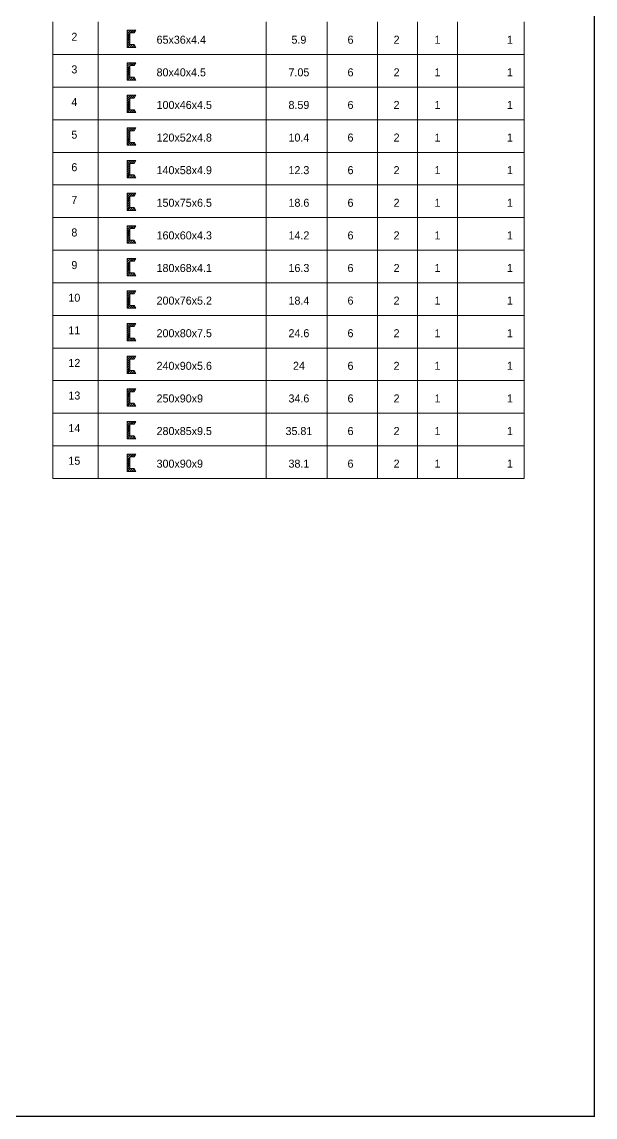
# Model space of a CAD drawing. Header units: millimetres. Extents: x 925681 to 1410834, y 71669 to 296428.
# Drawn here: x 1266505 to 1287997, y 175245 to 216290 of the extents above; entities that cross this region are included whole.
import ezdxf
from ezdxf.enums import TextEntityAlignment as Align

# ---------------------------------------------------------------- set-up
doc = ezdxf.new("R2010")
doc.units = ezdxf.units.MM
doc.header["$LTSCALE"] = 100
for name, color, linetype, lineweight in [('Ap0001_Statistic', 161, 'Continuous', 15), ('Ap0203_T', 243, 'Continuous', 35), ('Ap0310_PSS', 130, 'Continuous', 18), ('Ap0311_H', 8, 'Continuous', 15)]:
    doc.layers.add(name, color=color, linetype=linetype, lineweight=lineweight)
doc.styles.add('Ap_text ghi chu', font='1.shx', dxfattribs={"width": 0.8, "height": 250})

# ---------------------------------------------------------------- blocks, each defined once
blk = doc.blocks.new('khung thong ke')
at = {"layer": 'Ap0310_PSS'}
for p, q in [((0, -1222), (0, 0)), ((1700, -1222), (1700, 0)), ((8000, -1222), (8000, 0)), ((10296, -1222), (10296, 0)), ((12175, -1222), (12175, 0)), ((13675, -1222), (13675, 0)), ((15175, -1222), (15175, 0)), ((17684, 0), (17684, -1222))]:
    blk.add_line(p, q, dxfattribs=at)
at = {"layer": 'Ap0311_H'}
blk.add_line((0, -1222), (17684, -1222), dxfattribs=at)

msp = doc.modelspace()

# ---------------------------------------------------------------- hatches: boundary and pattern name
at = {"layer": 'Ap0001_Statistic'}
h = msp.add_hatch(dxfattribs=at)
h.set_pattern_fill('ANSI31', color=8, scale=433.070866, style=0)
h.set_pattern_definition([(45, (1263172.34, 186830.3), (-38.27842, 38.27842), [])])
h.paths.add_polyline_path([(1270447.6, 215984), (1270772.4, 215984), (1270718.3, 215875.7), (1270555.9, 215875.7), (1270555.9, 215442.7), (1270718.3, 215442.7), (1270772.4, 215334.4), (1270447.6, 215334.4)])
h = msp.add_hatch(dxfattribs=at)
h.set_pattern_fill('ANSI31', color=8, scale=433.070866, style=0)
h.set_pattern_definition([(45, (1263172.34, 185608.13), (-38.27842, 38.27842), [])])
h.paths.add_polyline_path([(1270447.6, 214761.8), (1270772.4, 214761.8), (1270718.3, 214653.6), (1270555.9, 214653.6), (1270555.9, 214220.5), (1270718.3, 214220.5), (1270772.4, 214112.2), (1270447.6, 214112.2)])
h = msp.add_hatch(dxfattribs=at)
h.set_pattern_fill('ANSI31', color=8, scale=433.070866, style=0)
h.set_pattern_definition([(45, (1263172.34, 184385.964), (-38.27842, 38.27842), [])])
h.paths.add_polyline_path([(1270447.6, 213539.7), (1270772.4, 213539.7), (1270718.3, 213431.4), (1270555.9, 213431.4), (1270555.9, 212998.3), (1270718.3, 212998.3), (1270772.4, 212890.1), (1270447.6, 212890.1)])
h = msp.add_hatch(dxfattribs=at)
h.set_pattern_fill('ANSI31', color=8, scale=433.070866, style=0)
h.set_pattern_definition([(45, (1263172.34, 183163.797), (-38.27842, 38.27842), [])])
h.paths.add_polyline_path([(1270447.6, 212317.5), (1270772.4, 212317.5), (1270718.3, 212209.2), (1270555.9, 212209.2), (1270555.9, 211776.2), (1270718.3, 211776.2), (1270772.4, 211667.9), (1270447.6, 211667.9)])
h = msp.add_hatch(dxfattribs=at)
h.set_pattern_fill('ANSI31', color=8, scale=433.070866, style=0)
h.set_pattern_definition([(45, (1263172.34, 181941.63), (-38.27842, 38.27842), [])])
h.paths.add_polyline_path([(1270447.6, 211095.3), (1270772.4, 211095.3), (1270718.3, 210987.1), (1270555.9, 210987.1), (1270555.9, 210554), (1270718.3, 210554), (1270772.4, 210445.7), (1270447.6, 210445.7)])
h = msp.add_hatch(dxfattribs=at)
h.set_pattern_fill('ANSI31', color=8, scale=433.070866, style=0)
h.set_pattern_definition([(45, (1263172.34, 180719.46), (-38.27842, 38.27842), [])])
h.paths.add_polyline_path([(1270447.6, 209873.2), (1270772.4, 209873.2), (1270718.3, 209764.9), (1270555.9, 209764.9), (1270555.9, 209331.8), (1270718.3, 209331.8), (1270772.4, 209223.6), (1270447.6, 209223.6)])
h = msp.add_hatch(dxfattribs=at)
h.set_pattern_fill('ANSI31', color=8, scale=433.070866, style=0)
h.set_pattern_definition([(45, (1263172.34, 179497.295), (-38.27842, 38.27842), [])])
h.paths.add_polyline_path([(1270447.6, 208651), (1270772.4, 208651), (1270718.3, 208542.7), (1270555.9, 208542.7), (1270555.9, 208109.7), (1270718.3, 208109.7), (1270772.4, 208001.4), (1270447.6, 208001.4)])
h = msp.add_hatch(dxfattribs=at)
h.set_pattern_fill('ANSI31', color=8, scale=433.070866, style=0)
h.set_pattern_definition([(45, (1263172.34, 178275.13), (-38.27842, 38.27842), [])])
h.paths.add_polyline_path([(1270447.6, 207428.8), (1270772.4, 207428.8), (1270718.3, 207320.6), (1270555.9, 207320.6), (1270555.9, 206887.5), (1270718.3, 206887.5), (1270772.4, 206779.2), (1270447.6, 206779.2)])
h = msp.add_hatch(dxfattribs=at)
h.set_pattern_fill('ANSI31', color=8, scale=433.070866, style=0)
h.set_pattern_definition([(45, (1263172.34, 177052.96), (-38.27842, 38.27842), [])])
h.paths.add_polyline_path([(1270447.6, 206206.7), (1270772.4, 206206.7), (1270718.3, 206098.4), (1270555.9, 206098.4), (1270555.9, 205665.3), (1270718.3, 205665.3), (1270772.4, 205557.1), (1270447.6, 205557.1)])
h = msp.add_hatch(dxfattribs=at)
h.set_pattern_fill('ANSI31', color=8, scale=433.070866, style=0)
h.set_pattern_definition([(45, (1263172.34, 175830.794), (-38.27842, 38.27842), [])])
h.paths.add_polyline_path([(1270447.6, 204984.5), (1270772.4, 204984.5), (1270718.3, 204876.2), (1270555.9, 204876.2), (1270555.9, 204443.2), (1270718.3, 204443.2), (1270772.4, 204334.9), (1270447.6, 204334.9)])
h = msp.add_hatch(dxfattribs=at)
h.set_pattern_fill('ANSI31', color=8, scale=433.070866, style=0)
h.set_pattern_definition([(45, (1263172.34, 174608.626), (-38.27842, 38.27842), [])])
h.paths.add_polyline_path([(1270447.6, 203762.3), (1270772.4, 203762.3), (1270718.3, 203654.1), (1270555.9, 203654.1), (1270555.9, 203221), (1270718.3, 203221), (1270772.4, 203112.7), (1270447.6, 203112.7)])
h = msp.add_hatch(dxfattribs=at)
h.set_pattern_fill('ANSI31', color=8, scale=433.070866, style=0)
h.set_pattern_definition([(45, (1263172.34, 173386.46), (-38.27842, 38.27842), [])])
h.paths.add_polyline_path([(1270447.6, 202540.2), (1270772.4, 202540.2), (1270718.3, 202431.9), (1270555.9, 202431.9), (1270555.9, 201998.8), (1270718.3, 201998.8), (1270772.4, 201890.6), (1270447.6, 201890.6)])
h = msp.add_hatch(dxfattribs=at)
h.set_pattern_fill('ANSI31', color=8, scale=433.070866, style=0)
h.set_pattern_definition([(45, (1263172.34, 172164.29), (-38.27842, 38.27842), [])])
h.paths.add_polyline_path([(1270447.6, 201318), (1270772.4, 201318), (1270718.3, 201209.7), (1270555.9, 201209.7), (1270555.9, 200776.7), (1270718.3, 200776.7), (1270772.4, 200668.4), (1270447.6, 200668.4)])
h = msp.add_hatch(dxfattribs=at)
h.set_pattern_fill('ANSI31', color=8, scale=433.070866, style=0)
h.set_pattern_definition([(45, (1263172.34, 170942.125), (-38.27842, 38.27842), [])])
h.paths.add_polyline_path([(1270447.6, 200095.8), (1270772.4, 200095.8), (1270718.3, 199987.6), (1270555.9, 199987.6), (1270555.9, 199554.5), (1270718.3, 199554.5), (1270772.4, 199446.2), (1270447.6, 199446.2)])

# ---------------------------------------------------------------- linework, layer by layer
at = {"layer": 'Ap0001_Statistic', "color": 3}
for points in [[(1270447.6, 215984), (1270772.4, 215984), (1270718.3, 215875.7), (1270555.9, 215875.7), (1270555.9, 215442.7), (1270718.3, 215442.7), (1270772.4, 215334.4), (1270447.6, 215334.4)], [(1270447.6, 214761.8), (1270772.4, 214761.8), (1270718.3, 214653.6), (1270555.9, 214653.6), (1270555.9, 214220.5), (1270718.3, 214220.5), (1270772.4, 214112.2), (1270447.6, 214112.2)], [(1270447.6, 213539.7), (1270772.4, 213539.7), (1270718.3, 213431.4), (1270555.9, 213431.4), (1270555.9, 212998.3), (1270718.3, 212998.3), (1270772.4, 212890.1), (1270447.6, 212890.1)], [(1270447.6, 212317.5), (1270772.4, 212317.5), (1270718.3, 212209.2), (1270555.9, 212209.2), (1270555.9, 211776.2), (1270718.3, 211776.2), (1270772.4, 211667.9), (1270447.6, 211667.9)], [(1270447.6, 211095.3), (1270772.4, 211095.3), (1270718.3, 210987.1), (1270555.9, 210987.1), (1270555.9, 210554), (1270718.3, 210554), (1270772.4, 210445.7), (1270447.6, 210445.7)], [(1270447.6, 209873.2), (1270772.4, 209873.2), (1270718.3, 209764.9), (1270555.9, 209764.9), (1270555.9, 209331.8), (1270718.3, 209331.8), (1270772.4, 209223.6), (1270447.6, 209223.6)], [(1270447.6, 208651), (1270772.4, 208651), (1270718.3, 208542.7), (1270555.9, 208542.7), (1270555.9, 208109.7), (1270718.3, 208109.7), (1270772.4, 208001.4), (1270447.6, 208001.4)], [(1270447.6, 207428.8), (1270772.4, 207428.8), (1270718.3, 207320.6), (1270555.9, 207320.6), (1270555.9, 206887.5), (1270718.3, 206887.5), (1270772.4, 206779.2), (1270447.6, 206779.2)], [(1270447.6, 206206.7), (1270772.4, 206206.7), (1270718.3, 206098.4), (1270555.9, 206098.4), (1270555.9, 205665.3), (1270718.3, 205665.3), (1270772.4, 205557.1), (1270447.6, 205557.1)], [(1270447.6, 204984.5), (1270772.4, 204984.5), (1270718.3, 204876.2), (1270555.9, 204876.2), (1270555.9, 204443.2), (1270718.3, 204443.2), (1270772.4, 204334.9), (1270447.6, 204334.9)], [(1270447.6, 203762.3), (1270772.4, 203762.3), (1270718.3, 203654.1), (1270555.9, 203654.1), (1270555.9, 203221), (1270718.3, 203221), (1270772.4, 203112.7), (1270447.6, 203112.7)], [(1270447.6, 202540.2), (1270772.4, 202540.2), (1270718.3, 202431.9), (1270555.9, 202431.9), (1270555.9, 201998.8), (1270718.3, 201998.8), (1270772.4, 201890.6), (1270447.6, 201890.6)], [(1270447.6, 201318), (1270772.4, 201318), (1270718.3, 201209.7), (1270555.9, 201209.7), (1270555.9, 200776.7), (1270718.3, 200776.7), (1270772.4, 200668.4), (1270447.6, 200668.4)], [(1270447.6, 200095.8), (1270772.4, 200095.8), (1270718.3, 199987.6), (1270555.9, 199987.6), (1270555.9, 199554.5), (1270718.3, 199554.5), (1270772.4, 199446.2), (1270447.6, 199446.2)]]:
    msp.add_lwpolyline(points, close=True, dxfattribs=at)
at = {"layer": 'Defpoints', "const_width": 50}
msp.add_lwpolyline([(925706.5, 228472.4), (1287972.4, 228472.4), (1287972.4, 175270.1), (925706.5, 175270.1)], close=True, dxfattribs=at)

# ---------------------------------------------------------------- block references
at = {"layer": 'Ap0001_Statistic'}
for p in [(1267659.2, 216289.9), (1267659.2, 215067.7), (1267659.2, 213845.6), (1267659.2, 212623.4), (1267659.2, 211401.2), (1267659.2, 210179.1), (1267659.2, 208956.9), (1267659.2, 207734.7), (1267659.2, 206512.6), (1267659.2, 205290.4), (1267659.2, 204068.2), (1267659.2, 202846.1), (1267659.2, 201623.9), (1267659.2, 200401.7)]:
    msp.add_blockref('khung thong ke', p, dxfattribs=at)

# ---------------------------------------------------------------- texts
at = {"layer": 'Ap0203_T', "style": 'Ap_text ghi chu'}
for s, p in [('2', (1268471.5, 215581.5)), ('6', (1278826.3, 215472.3)), ('2', (1280552.8, 215472.3)), ('1', (1282087.5, 215472.3)), ('3', (1268471.5, 214359.3)), ('6', (1278826.3, 214250.1)), ('2', (1280552.8, 214250.1)), ('1', (1282087.5, 214250.1)), ('4', (1268471.5, 213137.1)), ('6', (1278826.3, 213027.9)), ('2', (1280552.8, 213027.9)), ('1', (1282087.5, 213027.9)), ('5', (1268471.5, 211915)), ('6', (1278826.3, 211805.8)), ('2', (1280552.8, 211805.8)), ('1', (1282087.5, 211805.8)), ('6', (1268471.5, 210692.8)), ('6', (1278826.3, 210583.6)), ('2', (1280552.8, 210583.6)), ('1', (1282087.5, 210583.6)), ('7', (1268471.5, 209470.6)), ('6', (1278826.3, 209361.4)), ('2', (1280552.8, 209361.4)), ('1', (1282087.5, 209361.4)), ('8', (1268471.5, 208248.5)), ('6', (1278826.3, 208139.3)), ('2', (1280552.8, 208139.3)), ('1', (1282087.5, 208139.3)), ('9', (1268471.5, 207026.3)), ('6', (1278826.3, 206917.1)), ('2', (1280552.8, 206917.1)), ('1', (1282087.5, 206917.1)), ('10', (1268471.5, 205804.1)), ('6', (1278826.3, 205694.9)), ('2', (1280552.8, 205694.9)), ('1', (1282087.5, 205694.9)), ('11', (1268471.5, 204582)), ('6', (1278826.3, 204472.8)), ('2', (1280552.8, 204472.8)), ('1', (1282087.5, 204472.8)), ('12', (1268471.5, 203359.8)), ('6', (1278826.3, 203250.6)), ('2', (1280552.8, 203250.6)), ('1', (1282087.5, 203250.6)), ('13', (1268471.5, 202137.6)), ('6', (1278826.3, 202028.4)), ('2', (1280552.8, 202028.4)), ('1', (1282087.5, 202028.4)), ('14', (1268471.5, 200915.4)), ('6', (1278826.3, 200806.3)), ('2', (1280552.8, 200806.3)), ('1', (1282087.5, 200806.3)), ('15', (1268471.5, 199693.3)), ('6', (1278826.3, 199584.1)), ('2', (1280552.8, 199584.1)), ('1', (1282087.5, 199584.1))]:
    msp.add_text(s, height=300, dxfattribs=at).set_placement(p, align=Align.CENTER)
for s, p in [('65x36x4.4', (1271555.1, 215472.3)), ('80x40x4.5', (1271555.1, 214250.1)), ('100x46x4.5', (1271555.1, 213027.9)), ('120x52x4.8', (1271555.1, 211805.8)), ('140x58x4.9', (1271555.1, 210583.6)), ('150x75x6.5', (1271555.1, 209361.4)), ('160x60x4.3', (1271555.1, 208139.3)), ('180x68x4.1', (1271555.1, 206917.1)), ('200x76x5.2', (1271555.1, 205694.9)), ('200x80x7.5', (1271555.1, 204472.8)), ('240x90x5.6', (1271555.1, 203250.6)), ('250x90x9', (1271555.1, 202028.4)), ('280x85x9.5', (1271555.1, 200806.3)), ('300x90x9', (1271555.1, 199584.1))]:
    msp.add_text(s, height=300, dxfattribs=at).set_placement(p)
at = {"layer": 'Ap0203_T', "color": 2, "style": 'Ap_text ghi chu'}
for s, p in [('5.9', (1276891.9, 215472.3)), ('7.05', (1276891.9, 214250.1)), ('8.59', (1276891.9, 213027.9)), ('10.4', (1276891.9, 211805.8)), ('12.3', (1276891.9, 210583.6)), ('18.6', (1276891.9, 209361.4)), ('14.2', (1276891.9, 208139.3)), ('16.3', (1276891.9, 206917.1)), ('18.4', (1276891.9, 205694.9)), ('24.6', (1276891.9, 204472.8)), ('24', (1276891.9, 203250.6)), ('34.6', (1276891.9, 202028.4)), ('35.81', (1276891.9, 200806.3)), ('38.1', (1276891.9, 199584.1))]:
    msp.add_text(s, height=300, dxfattribs=at).set_placement(p, align=Align.CENTER)
at = {"layer": 'Ap0203_T', "style": 'Ap_text ghi chu'}
for p in [(1284912.9, 215472.3), (1284912.9, 214250.1), (1284912.9, 213027.9), (1284912.9, 211805.8), (1284912.9, 210583.6), (1284912.9, 209361.4), (1284912.9, 208139.3), (1284912.9, 206917.1), (1284912.9, 205694.9), (1284912.9, 204472.8), (1284912.9, 203250.6), (1284912.9, 202028.4), (1284912.9, 200806.3), (1284912.9, 199584.1)]:
    msp.add_text('1', height=300, dxfattribs=at).set_placement(p, align=Align.RIGHT)

doc.saveas('drawing.dxf')
